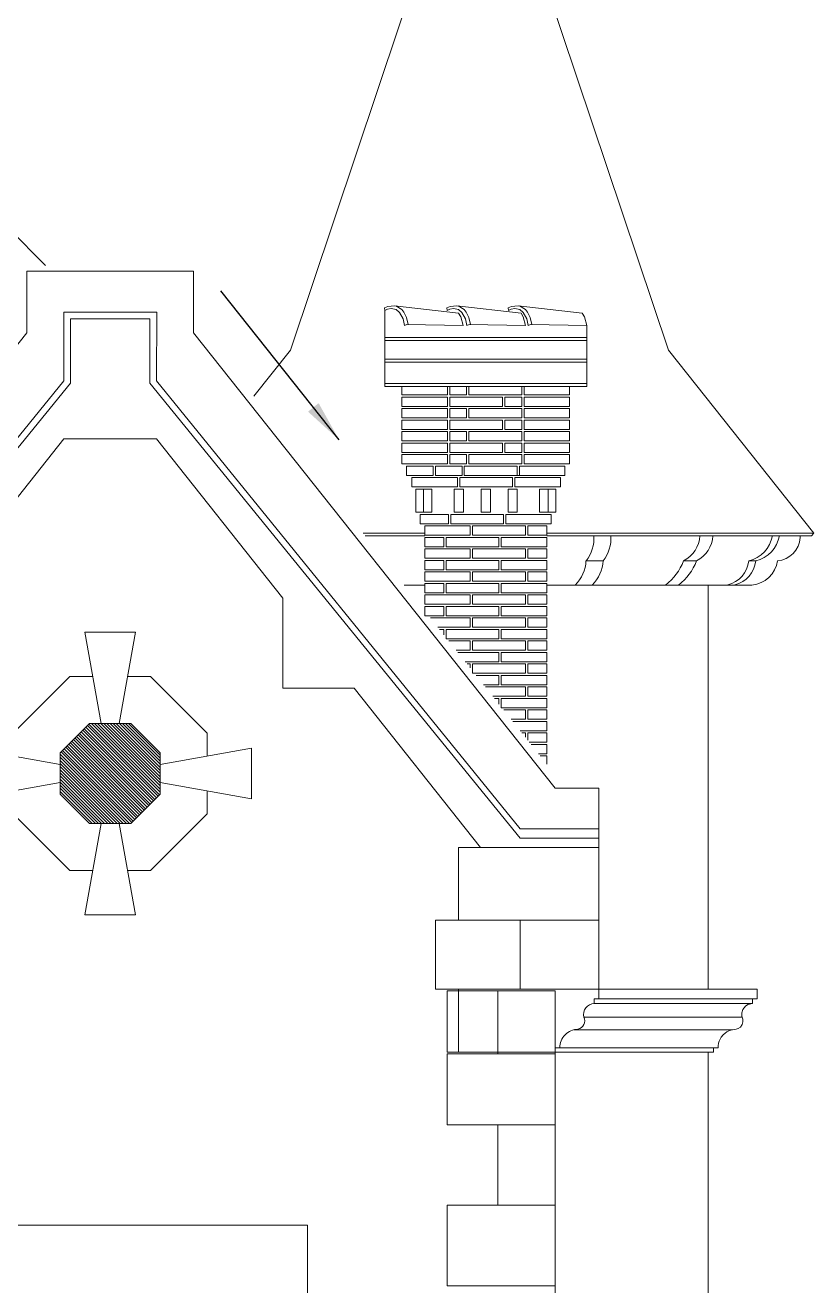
# Model space of a CAD drawing. Header units: millimetres. Extents: x -17502 to -16646, y 1856 to 2034.
# Drawn here: x -17141.74 to -17138.31, y 1866.28 to 1871.76 of the extents above; entities that cross this region are included whole.
import ezdxf

# ---------------------------------------------------------------- set-up
doc = ezdxf.new("R2010")
doc.units = ezdxf.units.MM
doc.layers.get('0').update_dxf_attribs({"lineweight": 9})
doc.layers.add('COUPE', color=7, linetype='Continuous', lineweight=9)
doc.styles.get("Standard").update_dxf_attribs({"font": 'times.ttf'})
doc.dimstyles.get("Standard").update_dxf_attribs({"dimtxt": 0.18, "dimasz": 0.18, "dimexe": 0.18, "dimexo": 0.0625, "dimgap": 0.09, "dimtad": 0, "dimtih": 1, "dimtoh": 1, "dimzin": 0, "dimdsep": 46, "dimtxsty": 'Standard', "dimcen": 0.09, "dimadec": 0, "dimazin": 0, "dimtfac": 1, "dimtofl": 0, "dimtmove": 0, "dimatfit": 3, "dimfxl": 1, "dimtolj": 1, "dimtzin": 0, "dimarcsym": 0})

msp = doc.modelspace()

# ---------------------------------------------------------------- hatches: boundary and pattern name
at = {"lineweight": 9}
h = msp.add_hatch(dxfattribs=at)
h.set_pattern_fill('ANSI31', color=252, scale=0.003, angle=90, style=0)
h.set_pattern_definition([(135, (3149.006575, 3146.999477), (-0.006735192091, -0.006735192091), [])])
h.paths.add_polyline_path([(-17144.1558, 1866.0275), (-17144.3154, 1866.0275), (-17144.3154, 1865.6075), (-17144.1558, 1865.6075)])
h.paths.add_polyline_path([(-17141.1561, 1868.5948), (-17141.2834, 1868.7221), (-17141.4634, 1868.7221), (-17141.5906, 1868.5948), (-17141.5906, 1868.4148), (-17141.4634, 1868.2875), (-17141.2834, 1868.2875), (-17141.1561, 1868.4148)])
h.paths.add_polyline_path([(-17140.9234, 1866.1575), (-17141.1134, 1866.1575), (-17141.1134, 1866.0075), (-17140.9234, 1866.0075)])
h.paths.add_polyline_path([(-17141.1334, 1866.1575), (-17141.3234, 1866.1575), (-17141.3234, 1866.0075), (-17141.1334, 1866.0075)])
h.paths.add_polyline_path([(-17141.4234, 1866.1575), (-17141.6134, 1866.1575), (-17141.6134, 1866.0075), (-17141.4234, 1866.0075)])
h.paths.add_polyline_path([(-17141.6334, 1866.1575), (-17141.8234, 1866.1575), (-17141.8234, 1865.8735), (-17141.8234, 1865.6615), (-17141.6734, 1865.6615), (-17141.6734, 1866.0075), (-17141.6334, 1866.0075)])
h.paths.add_polyline_path([(-17141.6734, 1865.6415), (-17141.8234, 1865.6415), (-17141.8234, 1865.5395), (-17141.8234, 1865.2055), (-17141.8234, 1865.1535), (-17141.6734, 1865.1535)])
h.paths.add_polyline_path([(-17141.6734, 1865.1335), (-17141.8234, 1865.1335), (-17141.8234, 1864.8715), (-17141.8234, 1864.6375), (-17141.6734, 1864.6375)])

# ---------------------------------------------------------------- linework, layer by layer
for p, q in [((-17138.3727, 1869.538), (-17138.3727, 1869.5305)), ((-17140.0053, 1869.3241), (-17140.0947, 1869.3241)), ((-17138.7727, 1869.3241), (-17139.4753, 1869.3241)), ((-17138.5827, 1869.3241), (-17138.7727, 1869.3241)), ((-17139.8584, 1867.5666), (-17138.7727, 1867.5666)), ((-17139.8584, 1867.5666), (-17138.7727, 1867.5666)), ((-17139.269, 1867.5255), (-17138.5808, 1867.5255)), ((-17139.269, 1867.5255), (-17138.5808, 1867.5255)), ((-17139.269, 1867.5047), (-17138.5808, 1867.5047)), ((-17139.269, 1867.5047), (-17138.5808, 1867.5047)), ((-17139.3134, 1867.4455), (-17138.625, 1867.4455)), ((-17139.3134, 1867.4455), (-17138.625, 1867.4455)), ((-17139.3561, 1867.391), (-17138.6674, 1867.391)), ((-17139.3561, 1867.391), (-17138.6674, 1867.391)), ((-17139.8584, 1867.2925), (-17138.7727, 1867.2925)), ((-17139.4384, 1867.3125), (-17138.7502, 1867.3125))]:
    msp.add_line(p, q, dxfattribs=at)
for points in [[(-17141.7354, 1870.6883), (-17141.7354, 1870.6883), (-17141.7354, 1870.4201)], [(-17141.7354, 1870.6883), (-17141.0113, 1870.6883)], [(-17141.0113, 1870.6883), (-17141.0113, 1870.6883), (-17141.0113, 1870.4201)], [(-17141.5754, 1870.2112), (-17141.5754, 1870.511), (-17141.1712, 1870.511), (-17141.1713, 1870.2112)], [(-17141.2013, 1870.2012), (-17141.2013, 1870.481), (-17141.5454, 1870.481), (-17141.5454, 1870.2012)], [(-17140.1789, 1870.5178), (-17140.1789, 1870.1878)], [(-17143.3084, 1868.441), (-17141.7354, 1870.4201)], [(-17139.4384, 1868.441), (-17141.0113, 1870.4201)], [(-17139.3005, 1870.4523), (-17139.3005, 1870.1878)], [(-17143.1555, 1868.2637), (-17141.5754, 1870.2112)], [(-17143.1555, 1868.2236), (-17141.5454, 1870.2012)], [(-17139.5912, 1868.2236), (-17141.2013, 1870.2012)], [(-17139.5912, 1868.2637), (-17141.1713, 1870.2112)], [(-17139.9072, 1870.1878), (-17139.9072, 1870.1508), (-17140.1047, 1870.1508), (-17140.1047, 1870.1878)], [(-17139.8235, 1870.1878), (-17139.8235, 1870.1508), (-17139.8972, 1870.1508), (-17139.8972, 1870.1878)], [(-17139.5835, 1870.1878), (-17139.5835, 1870.1508), (-17139.8135, 1870.1508), (-17139.8135, 1870.1878)], [(-17139.5735, 1870.1878), (-17139.5735, 1870.1508), (-17139.376, 1870.1508), (-17139.376, 1870.1878)], [(-17142.9834, 1868.1836), (-17142.4347, 1868.8755), (-17142.1241, 1868.8755), (-17142.1241, 1869.2672), (-17141.5754, 1869.959), (-17141.1713, 1869.959), (-17140.6226, 1869.2672), (-17140.6226, 1868.8755), (-17140.312, 1868.8755), (-17139.7633, 1868.1836)], [(-17141.5754, 1869.959), (-17141.1713, 1869.959)], [(-17139.5935, 1869.8008), (-17139.6035, 1869.8008)], [(-17140.274, 1869.5494), (-17140.0053, 1869.5494)], [(-17140.0053, 1869.538), (-17140.2649, 1869.538)], [(-17139.4753, 1869.5494), (-17138.314, 1869.5494), (-17138.3236, 1869.538), (-17139.4753, 1869.538)], [(-17139.2306, 1869.4292), (-17139.3045, 1869.4292)], [(-17138.8241, 1869.4292), (-17138.8806, 1869.4292)], [(-17138.5662, 1869.4292), (-17138.5968, 1869.4292)], [(-17139.4753, 1869.3241), (-17138.7727, 1869.3241), (-17138.7727, 1867.5666)], [(-17139.9807, 1869.1808), (-17139.8078, 1869.1808), (-17139.8078, 1869.1408), (-17139.9488, 1869.1408)], [(-17139.9228, 1869.1082), (-17139.9228, 1869.1308), (-17139.9409, 1869.1308)], [(-17139.9011, 1869.0808), (-17139.8078, 1869.0808), (-17139.8078, 1869.0408), (-17139.8693, 1869.0408)], [(-17139.8613, 1869.0308), (-17139.6828, 1869.0308), (-17139.6828, 1868.9908), (-17139.8295, 1868.9908)], [(-17139.8215, 1868.9808), (-17139.8078, 1868.9808), (-17139.8078, 1868.9637)], [(-17141.4492, 1868.9268), (-17141.5482, 1868.9268), (-17141.7954, 1868.6796), (-17141.7954, 1868.5807)], [(-17140.9513, 1868.5807), (-17140.9513, 1868.6796), (-17141.1985, 1868.9268), (-17141.2975, 1868.9268)], [(-17139.7817, 1868.9308), (-17139.6828, 1868.9308), (-17139.6828, 1868.8908), (-17139.7499, 1868.8908)], [(-17139.7101, 1868.8408), (-17139.5678, 1868.8408), (-17139.5678, 1868.8808), (-17139.7419, 1868.8808)], [(-17139.7021, 1868.8308), (-17139.6828, 1868.8308), (-17139.6828, 1868.8066)], [(-17139.6305, 1868.7408), (-17139.5678, 1868.7408), (-17139.5678, 1868.7808), (-17139.6623, 1868.7808)], [(-17139.5907, 1868.6908), (-17139.4753, 1868.6908), (-17139.4753, 1868.7308), (-17139.6226, 1868.7308)], [(-17139.5678, 1868.6621), (-17139.5678, 1868.6808), (-17139.5828, 1868.6808)], [(-17139.5578, 1868.6495), (-17139.5578, 1868.6808), (-17139.4753, 1868.6808), (-17139.4753, 1868.6408), (-17139.5509, 1868.6408)], [(-17139.5111, 1868.5908), (-17139.4753, 1868.5908), (-17139.4753, 1868.6308), (-17139.543, 1868.6308)], [(-17139.5032, 1868.5808), (-17139.4753, 1868.5808), (-17139.4753, 1868.5459)], [(-17139.249, 1868.1836), (-17139.249, 1868.441), (-17139.4384, 1868.441)], [(-17141.7954, 1868.429), (-17141.7954, 1868.33), (-17141.5482, 1868.0828), (-17141.4492, 1868.0828)], [(-17141.2975, 1868.0828), (-17141.1985, 1868.0828), (-17140.9513, 1868.33), (-17140.9513, 1868.429)], [(-17139.249, 1868.2237), (-17139.249, 1868.2637), (-17139.5912, 1868.2637)], [(-17139.249, 1868.1836), (-17139.249, 1868.2236), (-17139.5912, 1868.2236)], [(-17138.7727, 1867.5666), (-17138.5608, 1867.5666), (-17138.5608, 1867.5255), (-17138.5808, 1867.5255), (-17138.5808, 1867.5047), (-17138.6005, 1867.4999), (-17138.6108, 1867.4932), (-17138.6219, 1867.4788), (-17138.6264, 1867.4644), (-17138.6263, 1867.4499), (-17138.6224, 1867.4366), (-17138.622, 1867.4252), (-17138.6256, 1867.4129), (-17138.6333, 1867.4025), (-17138.6424, 1867.396), (-17138.6512, 1867.3929), (-17138.6685, 1867.3908), (-17138.6804, 1867.3871), (-17138.6922, 1867.3811), (-17138.6992, 1867.3763), (-17138.7074, 1867.369), (-17138.716, 1867.3586), (-17138.7202, 1867.352), (-17138.7252, 1867.341), (-17138.7281, 1867.3316), (-17138.7299, 1867.3201), (-17138.7299, 1867.3125), (-17138.7502, 1867.3125), (-17138.7502, 1867.2925), (-17138.7727, 1867.2925), (-17138.7727, 1867.2925)], [(-17139.4384, 1867.3125), (-17139.4384, 1860.7592)], [(-17138.7727, 1867.2925), (-17138.7727, 1863.5241), (-17138.7727, 1863.5241)]]:
    msp.add_lwpolyline(points, dxfattribs=at)
for points in [[(-17140.1789, 1870.4006), (-17139.77, 1870.4006), (-17139.3005, 1870.4006), (-17139.3005, 1870.3875), (-17140.1789, 1870.3875)], [(-17140.1789, 1870.3056), (-17139.8934, 1870.3056), (-17139.3005, 1870.3056), (-17139.3005, 1870.2926), (-17140.1789, 1870.2926)], [(-17140.1789, 1870.2004), (-17139.3005, 1870.2004), (-17139.3005, 1870.1878), (-17140.1789, 1870.1878)], [(-17140.1047, 1870.1408), (-17139.9072, 1870.1408), (-17139.9072, 1870.1008), (-17140.1047, 1870.1008)], [(-17139.6672, 1870.1408), (-17139.8972, 1870.1408), (-17139.8972, 1870.1008), (-17139.6672, 1870.1008)], [(-17139.5835, 1870.1408), (-17139.6572, 1870.1408), (-17139.6572, 1870.1008), (-17139.5835, 1870.1008)], [(-17139.376, 1870.1408), (-17139.5735, 1870.1408), (-17139.5735, 1870.1008), (-17139.376, 1870.1008)], [(-17140.1047, 1870.0908), (-17139.9072, 1870.0908), (-17139.9072, 1870.0508), (-17140.1047, 1870.0508)], [(-17139.8972, 1870.0908), (-17139.8235, 1870.0908), (-17139.8235, 1870.0508), (-17139.8972, 1870.0508)], [(-17139.8135, 1870.0908), (-17139.5835, 1870.0908), (-17139.5835, 1870.0508), (-17139.8135, 1870.0508)], [(-17139.376, 1870.0908), (-17139.5735, 1870.0908), (-17139.5735, 1870.0508), (-17139.376, 1870.0508)], [(-17140.1047, 1870.0408), (-17139.9072, 1870.0408), (-17139.9072, 1870.0008), (-17140.1047, 1870.0008)], [(-17139.6672, 1870.0408), (-17139.8972, 1870.0408), (-17139.8972, 1870.0008), (-17139.6672, 1870.0008)], [(-17139.5835, 1870.0408), (-17139.6572, 1870.0408), (-17139.6572, 1870.0008), (-17139.5835, 1870.0008)], [(-17139.376, 1870.0408), (-17139.5735, 1870.0408), (-17139.5735, 1870.0008), (-17139.376, 1870.0008)], [(-17140.1047, 1869.9908), (-17139.9072, 1869.9908), (-17139.9072, 1869.9508), (-17140.1047, 1869.9508)], [(-17139.8972, 1869.9908), (-17139.8235, 1869.9908), (-17139.8235, 1869.9508), (-17139.8972, 1869.9508)], [(-17139.8135, 1869.9908), (-17139.5835, 1869.9908), (-17139.5835, 1869.9508), (-17139.8135, 1869.9508)], [(-17139.376, 1869.9908), (-17139.5735, 1869.9908), (-17139.5735, 1869.9508), (-17139.376, 1869.9508)], [(-17140.1047, 1869.9408), (-17139.9072, 1869.9408), (-17139.9072, 1869.9008), (-17140.1047, 1869.9008)], [(-17139.6672, 1869.9408), (-17139.8972, 1869.9408), (-17139.8972, 1869.9008), (-17139.6672, 1869.9008)], [(-17139.5835, 1869.9408), (-17139.6572, 1869.9408), (-17139.6572, 1869.9008), (-17139.5835, 1869.9008)], [(-17139.376, 1869.9408), (-17139.5735, 1869.9408), (-17139.5735, 1869.9008), (-17139.376, 1869.9008)], [(-17140.1047, 1869.8908), (-17139.9072, 1869.8908), (-17139.9072, 1869.8508), (-17140.1047, 1869.8508)], [(-17139.8972, 1869.8908), (-17139.8235, 1869.8908), (-17139.8235, 1869.8508), (-17139.8972, 1869.8508)], [(-17139.8135, 1869.8908), (-17139.5835, 1869.8908), (-17139.5835, 1869.8508), (-17139.8135, 1869.8508)], [(-17139.376, 1869.8908), (-17139.5735, 1869.8908), (-17139.5735, 1869.8508), (-17139.376, 1869.8508)], [(-17140.0847, 1869.8408), (-17139.9685, 1869.8408), (-17139.9685, 1869.8008), (-17140.0847, 1869.8008)], [(-17139.8435, 1869.8408), (-17139.9585, 1869.8408), (-17139.9585, 1869.8008), (-17139.8435, 1869.8008)], [(-17139.8335, 1869.8408), (-17139.6035, 1869.8408), (-17139.6035, 1869.8008), (-17139.8335, 1869.8008)], [(-17139.396, 1869.8408), (-17139.5935, 1869.8408), (-17139.5935, 1869.8008), (-17139.396, 1869.8008)], [(-17140.061, 1869.7908), (-17139.8635, 1869.7908), (-17139.8635, 1869.7508), (-17140.061, 1869.7508)], [(-17139.8535, 1869.7908), (-17139.6235, 1869.7908), (-17139.6235, 1869.7508), (-17139.8535, 1869.7508)], [(-17139.416, 1869.7908), (-17139.6135, 1869.7908), (-17139.6135, 1869.7508), (-17139.416, 1869.7508)], [(-17140.0447, 1869.7408), (-17140.0447, 1869.6408), (-17140.0116, 1869.6408), (-17140.0116, 1869.7408)], [(-17140.0116, 1869.7408), (-17139.9747, 1869.7408), (-17139.9747, 1869.6408), (-17140.0116, 1869.6408)], [(-17139.8776, 1869.7408), (-17139.8776, 1869.6408), (-17139.8376, 1869.6408), (-17139.8376, 1869.7408)], [(-17139.7203, 1869.7408), (-17139.7203, 1869.6408), (-17139.7603, 1869.6408), (-17139.7603, 1869.7408)], [(-17139.6031, 1869.7408), (-17139.6031, 1869.6408), (-17139.6431, 1869.6408), (-17139.6431, 1869.7408)], [(-17139.4691, 1869.7408), (-17139.506, 1869.7408), (-17139.506, 1869.6408), (-17139.4691, 1869.6408)], [(-17139.436, 1869.7408), (-17139.436, 1869.6408), (-17139.4691, 1869.6408), (-17139.4691, 1869.7408)], [(-17139.9028, 1869.6308), (-17140.0253, 1869.6308), (-17140.0253, 1869.5908), (-17139.9028, 1869.5908)], [(-17139.8928, 1869.6308), (-17139.6628, 1869.6308), (-17139.6628, 1869.5908), (-17139.8928, 1869.5908)], [(-17139.4553, 1869.6308), (-17139.6528, 1869.6308), (-17139.6528, 1869.5908), (-17139.4553, 1869.5908)], [(-17140.0053, 1869.5808), (-17139.8078, 1869.5808), (-17139.8078, 1869.5408), (-17140.0053, 1869.5408)], [(-17139.5678, 1869.5808), (-17139.7978, 1869.5808), (-17139.7978, 1869.5408), (-17139.5678, 1869.5408)], [(-17139.5578, 1869.5808), (-17139.4753, 1869.5808), (-17139.4753, 1869.5408), (-17139.5578, 1869.5408)], [(-17139.9228, 1869.5308), (-17140.0053, 1869.5308), (-17140.0053, 1869.4908), (-17139.9228, 1869.4908)], [(-17139.9128, 1869.5308), (-17139.6828, 1869.5308), (-17139.6828, 1869.4908), (-17139.9128, 1869.4908)], [(-17139.4753, 1869.5308), (-17139.6728, 1869.5308), (-17139.6728, 1869.4908), (-17139.4753, 1869.4908)], [(-17140.0053, 1869.4808), (-17139.8078, 1869.4808), (-17139.8078, 1869.4408), (-17140.0053, 1869.4408)], [(-17139.9228, 1869.4308), (-17140.0053, 1869.4308), (-17140.0053, 1869.3908), (-17139.9228, 1869.3908)], [(-17139.9128, 1869.4308), (-17139.6828, 1869.4308), (-17139.6828, 1869.3908), (-17139.9128, 1869.3908)], [(-17139.5678, 1869.4808), (-17139.7978, 1869.4808), (-17139.7978, 1869.4408), (-17139.5678, 1869.4408)], [(-17139.4753, 1869.4308), (-17139.6728, 1869.4308), (-17139.6728, 1869.3908), (-17139.4753, 1869.3908)], [(-17139.5578, 1869.4808), (-17139.4753, 1869.4808), (-17139.4753, 1869.4408), (-17139.5578, 1869.4408)], [(-17140.0053, 1869.3808), (-17139.8078, 1869.3808), (-17139.8078, 1869.3408), (-17140.0053, 1869.3408)], [(-17139.5678, 1869.3808), (-17139.7978, 1869.3808), (-17139.7978, 1869.3408), (-17139.5678, 1869.3408)], [(-17139.5578, 1869.3808), (-17139.4753, 1869.3808), (-17139.4753, 1869.3408), (-17139.5578, 1869.3408)], [(-17139.9228, 1869.3308), (-17140.0053, 1869.3308), (-17140.0053, 1869.2908), (-17139.9228, 1869.2908)], [(-17139.9128, 1869.3308), (-17139.6828, 1869.3308), (-17139.6828, 1869.2908), (-17139.9128, 1869.2908)], [(-17139.4753, 1869.3308), (-17139.6728, 1869.3308), (-17139.6728, 1869.2908), (-17139.4753, 1869.2908)], [(-17140.0053, 1869.2808), (-17139.8078, 1869.2808), (-17139.8078, 1869.2408), (-17140.0053, 1869.2408)], [(-17139.5678, 1869.2808), (-17139.7978, 1869.2808), (-17139.7978, 1869.2408), (-17139.5678, 1869.2408)], [(-17139.5578, 1869.2808), (-17139.4753, 1869.2808), (-17139.4753, 1869.2408), (-17139.5578, 1869.2408)], [(-17139.9228, 1869.2308), (-17140.0053, 1869.2308), (-17140.0053, 1869.1908), (-17139.9228, 1869.1908)], [(-17139.9128, 1869.2308), (-17139.6828, 1869.2308), (-17139.6828, 1869.1908), (-17139.9128, 1869.1908)], [(-17139.4753, 1869.2308), (-17139.6728, 1869.2308), (-17139.6728, 1869.1908), (-17139.4753, 1869.1908)], [(-17139.5678, 1869.1808), (-17139.7978, 1869.1808), (-17139.7978, 1869.1408), (-17139.5678, 1869.1408)], [(-17139.5578, 1869.1808), (-17139.4753, 1869.1808), (-17139.4753, 1869.1408), (-17139.5578, 1869.1408)], [(-17141.263, 1869.1191), (-17141.3343, 1868.7221), (-17141.4124, 1868.7221), (-17141.4837, 1869.1191)], [(-17139.9128, 1869.1308), (-17139.6828, 1869.1308), (-17139.6828, 1869.0908), (-17139.9128, 1869.0908)], [(-17139.4753, 1869.1308), (-17139.6728, 1869.1308), (-17139.6728, 1869.0908), (-17139.4753, 1869.0908)], [(-17139.5678, 1869.0808), (-17139.7978, 1869.0808), (-17139.7978, 1869.0408), (-17139.5678, 1869.0408)], [(-17139.5578, 1869.0808), (-17139.4753, 1869.0808), (-17139.4753, 1869.0408), (-17139.5578, 1869.0408)], [(-17139.4753, 1869.0308), (-17139.6728, 1869.0308), (-17139.6728, 1868.9908), (-17139.4753, 1868.9908)], [(-17139.5678, 1868.9808), (-17139.7978, 1868.9808), (-17139.7978, 1868.9408), (-17139.5678, 1868.9408)], [(-17139.5578, 1868.9808), (-17139.4753, 1868.9808), (-17139.4753, 1868.9408), (-17139.5578, 1868.9408)], [(-17139.4753, 1868.9308), (-17139.6728, 1868.9308), (-17139.6728, 1868.8908), (-17139.4753, 1868.8908)], [(-17139.5578, 1868.8808), (-17139.4753, 1868.8808), (-17139.4753, 1868.8408), (-17139.5578, 1868.8408)], [(-17139.4753, 1868.8308), (-17139.6728, 1868.8308), (-17139.6728, 1868.7908), (-17139.4753, 1868.7908)], [(-17139.5578, 1868.7808), (-17139.4753, 1868.7808), (-17139.4753, 1868.7408), (-17139.5578, 1868.7408)], [(-17141.2834, 1868.2875), (-17141.1561, 1868.4148), (-17141.1561, 1868.5948), (-17141.2834, 1868.7221), (-17141.4634, 1868.7221), (-17141.5906, 1868.5948), (-17141.5906, 1868.4148), (-17141.4634, 1868.2875)], [(-17141.9876, 1868.6152), (-17141.5906, 1868.5439), (-17141.5906, 1868.4658), (-17141.9876, 1868.3944)], [(-17140.7591, 1868.6152), (-17141.1561, 1868.5439), (-17141.1561, 1868.4658), (-17140.7591, 1868.3944)], [(-17141.263, 1867.8906), (-17141.3343, 1868.2875), (-17141.4124, 1868.2875), (-17141.4837, 1867.8906)], [(-17139.249, 1868.1836), (-17139.8584, 1868.1836), (-17139.8584, 1867.8666), (-17139.249, 1867.8666)], [(-17139.8584, 1868.1836), (-17139.249, 1868.1836), (-17139.249, 1867.8666), (-17139.8584, 1867.8666)], [(-17139.9584, 1867.8666), (-17139.5912, 1867.8666), (-17139.5912, 1867.5666), (-17139.9584, 1867.5666)], [(-17139.5912, 1867.8666), (-17139.249, 1867.8666), (-17139.249, 1867.5666), (-17139.5912, 1867.5666)], [(-17139.9084, 1867.2925), (-17139.4384, 1867.2925), (-17139.4384, 1867.5605), (-17139.9084, 1867.5605)], [(-17139.4384, 1867.5605), (-17139.6884, 1867.5605), (-17139.6884, 1867.2864), (-17139.4384, 1867.2864)], [(-17139.9084, 1867.2864), (-17139.4384, 1867.2864), (-17139.4384, 1866.9775), (-17139.9084, 1866.9775)], [(-17139.4384, 1866.9775), (-17139.6884, 1866.9775), (-17139.6884, 1866.6275), (-17139.4384, 1866.6275)], [(-17139.9084, 1866.6275), (-17139.4384, 1866.6275), (-17139.4384, 1866.2775), (-17139.9084, 1866.2775)], [(-17142.2312, 1866.5415), (-17140.5155, 1866.5415), (-17140.5155, 1866.2075), (-17142.2312, 1866.2075)]]:
    msp.add_lwpolyline(points, close=True, dxfattribs=at)
msp.add_lwpolyline([(-17139.269, 1867.5255), (-17139.249, 1867.5255), (-17139.249, 1867.5666), (-17139.5912, 1867.5666), (-17139.8584, 1867.5666), (-17139.8584, 1867.2925), (-17139.4384, 1867.2925), (-17139.4384, 1867.3125), (-17139.4184, 1867.3125, -0.41437), (-17139.3394, 1867.3929, 0.480844), (-17139.3134, 1867.4455, -0.48716), (-17139.269, 1867.5047)], format="xyb", close=True, dxfattribs=at)
for centre, radius, start, end in [((-17139.4211, 1869.5249), 0.1509, 320.6512, 4.9677), ((-17139.3472, 1869.5249), 0.1509, 320.6512, 4.9677), ((-17138.9384, 1869.5446), 0.129, 296.6017, 357.064), ((-17138.8818, 1869.5446), 0.129, 296.6017, 357.064), ((-17138.6265, 1869.56), 0.1341, 282.7928, 350.5485), ((-17138.5959, 1869.56), 0.1341, 282.7928, 350.5485), ((-17138.4809, 1869.5373), 0.1084, 274.6017, 356.416), ((-17139.4588, 1869.4348), 0.1544, 314.1609, 357.9294), ((-17139.3848, 1869.4348), 0.1544, 314.1609, 357.9294), ((-17139.1027, 1869.5116), 0.2368, 307.6283, 339.6474), ((-17139.0461, 1869.5116), 0.2368, 307.6283, 339.6474), ((-17138.7173, 1869.442), 0.1212, 283.8881, 353.9689), ((-17138.6867, 1869.442), 0.1212, 283.8881, 353.9689), ((-17138.5927, 1869.4452), 0.1216, 274.7025, 352.4536)]:
    msp.add_arc(centre, radius, start, end, dxfattribs=at)
at = {"layer": 'COUPE', "color": 7, "linetype": 'Continuous', "lineweight": 9}
for p, q in [((-17141.6543, 1870.7125), (-17141.8132, 1870.8724)), ((-17140.1809, 1870.529), (-17140.1668, 1870.5347)), ((-17140.1789, 1870.5178), (-17140.1809, 1870.529)), ((-17140.1672, 1870.523), (-17140.1789, 1870.5178)), ((-17140.1517, 1870.5261), (-17140.1672, 1870.523)), ((-17140.1668, 1870.5347), (-17140.1377, 1870.5372)), ((-17140.1301, 1870.5215), (-17140.1517, 1870.5261)), ((-17140.1377, 1870.5372), (-17139.8582, 1870.5061)), ((-17140.132, 1870.5372), (-17140.1059, 1870.5217)), ((-17139.9098, 1870.529), (-17139.8957, 1870.5347)), ((-17139.9078, 1870.5178), (-17139.9098, 1870.529)), ((-17139.896, 1870.523), (-17139.9078, 1870.5178)), ((-17139.8805, 1870.5261), (-17139.896, 1870.523)), ((-17139.8957, 1870.5347), (-17139.8665, 1870.5372)), ((-17139.859, 1870.5215), (-17139.8805, 1870.5261)), ((-17139.8665, 1870.5372), (-17139.587, 1870.5061)), ((-17139.8609, 1870.5372), (-17139.8348, 1870.5217)), ((-17139.6432, 1870.529), (-17139.629, 1870.5347)), ((-17139.6411, 1870.5178), (-17139.6432, 1870.529)), ((-17139.6294, 1870.523), (-17139.6411, 1870.5178)), ((-17139.6139, 1870.5261), (-17139.6294, 1870.523)), ((-17139.629, 1870.5347), (-17139.5999, 1870.5372)), ((-17139.5924, 1870.5215), (-17139.6139, 1870.5261)), ((-17139.5999, 1870.5372), (-17139.3204, 1870.5061)), ((-17139.5942, 1870.5372), (-17139.5681, 1870.5217)), ((-17140.1147, 1870.509), (-17140.1301, 1870.5215)), ((-17140.0999, 1870.4813), (-17140.1147, 1870.509)), ((-17140.1059, 1870.5217), (-17140.096, 1870.5097)), ((-17140.0934, 1870.4523), (-17140.0999, 1870.4813)), ((-17140.096, 1870.5097), (-17140.085, 1870.4876)), ((-17140.085, 1870.4876), (-17140.0774, 1870.4571)), ((-17139.8436, 1870.509), (-17139.859, 1870.5215)), ((-17139.8582, 1870.5061), (-17139.8481, 1870.4901)), ((-17139.8481, 1870.4901), (-17139.8383, 1870.4523)), ((-17139.8288, 1870.4813), (-17139.8436, 1870.509)), ((-17139.8348, 1870.5217), (-17139.8249, 1870.5097)), ((-17139.8223, 1870.4523), (-17139.8288, 1870.4813)), ((-17139.8249, 1870.5097), (-17139.8139, 1870.4876)), ((-17139.8139, 1870.4876), (-17139.8063, 1870.4571)), ((-17139.577, 1870.509), (-17139.5924, 1870.5215)), ((-17139.587, 1870.5061), (-17139.577, 1870.4901)), ((-17139.5621, 1870.4813), (-17139.577, 1870.509)), ((-17139.577, 1870.4901), (-17139.5672, 1870.4523)), ((-17139.5681, 1870.5217), (-17139.5582, 1870.5097)), ((-17139.5557, 1870.4523), (-17139.5621, 1870.4813)), ((-17139.5582, 1870.5097), (-17139.5473, 1870.4876)), ((-17139.5473, 1870.4876), (-17139.5397, 1870.4571)), ((-17139.3204, 1870.5061), (-17139.3104, 1870.4901)), ((-17139.3104, 1870.4901), (-17139.3005, 1870.4523)), ((-17140.0831, 1870.4571), (-17140.0934, 1870.4523)), ((-17139.8383, 1870.4523), (-17140.0831, 1870.4571)), ((-17139.812, 1870.4571), (-17139.8223, 1870.4523)), ((-17139.5672, 1870.4523), (-17139.812, 1870.4571)), ((-17139.5454, 1870.4571), (-17139.5557, 1870.4523)), ((-17139.3005, 1870.4523), (-17139.5454, 1870.4571))]:
    msp.add_line(p, q, dxfattribs=at)
at = {"layer": 'COUPE', "color": 7, "lineweight": 9}
for points in [[(-17140.7481, 1870.1451), (-17140.5894, 1870.3447), (-17139.925, 1872.3276)], [(-17138.314, 1869.5494), (-17138.946, 1870.3447), (-17139.6104, 1872.3276)]]:
    msp.add_lwpolyline(points, dxfattribs=at)

# ---------------------------------------------------------------- leaders
at = {"lineweight": 9}
msp.add_leader([(-17140.3781, 1869.9553), (-17140.8929, 1870.603)], dimstyle='Standard', dxfattribs=at)

doc.saveas('drawing.dxf')
